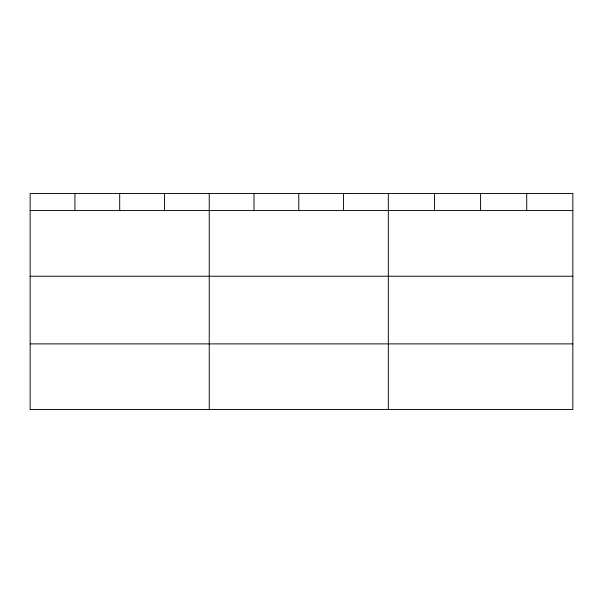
<?xml version="1.0" encoding="UTF-8"?>
<svg xmlns="http://www.w3.org/2000/svg" width="603" height="603" viewBox="0 0 603 603"><rect width="100%" height="100%" fill="white"/><g stroke="black" fill="none" stroke-linecap="round" stroke-linejoin="round"><path stroke-width="0.9" d="M572.85 276.234L572.85 193.45L30.15 193.45L30.15 409.55L572.85 409.55L572.85 276.234L30.15 276.234M30.15 210.568L572.85 210.568M30.15 343.883L572.85 343.883M526.721 193.45L526.721 210.568M480.591 193.45L480.591 210.568M434.462 193.45L434.462 210.568M388.332 193.45L388.332 409.55M343.559 193.45L343.559 210.568M298.786 193.45L298.786 210.568M254.014 193.45L254.014 210.568M209.241 193.45L209.241 409.55M164.468 193.45L164.468 210.568M119.696 193.45L119.696 210.568M74.923 193.45L74.923 210.568"/></g></svg>
